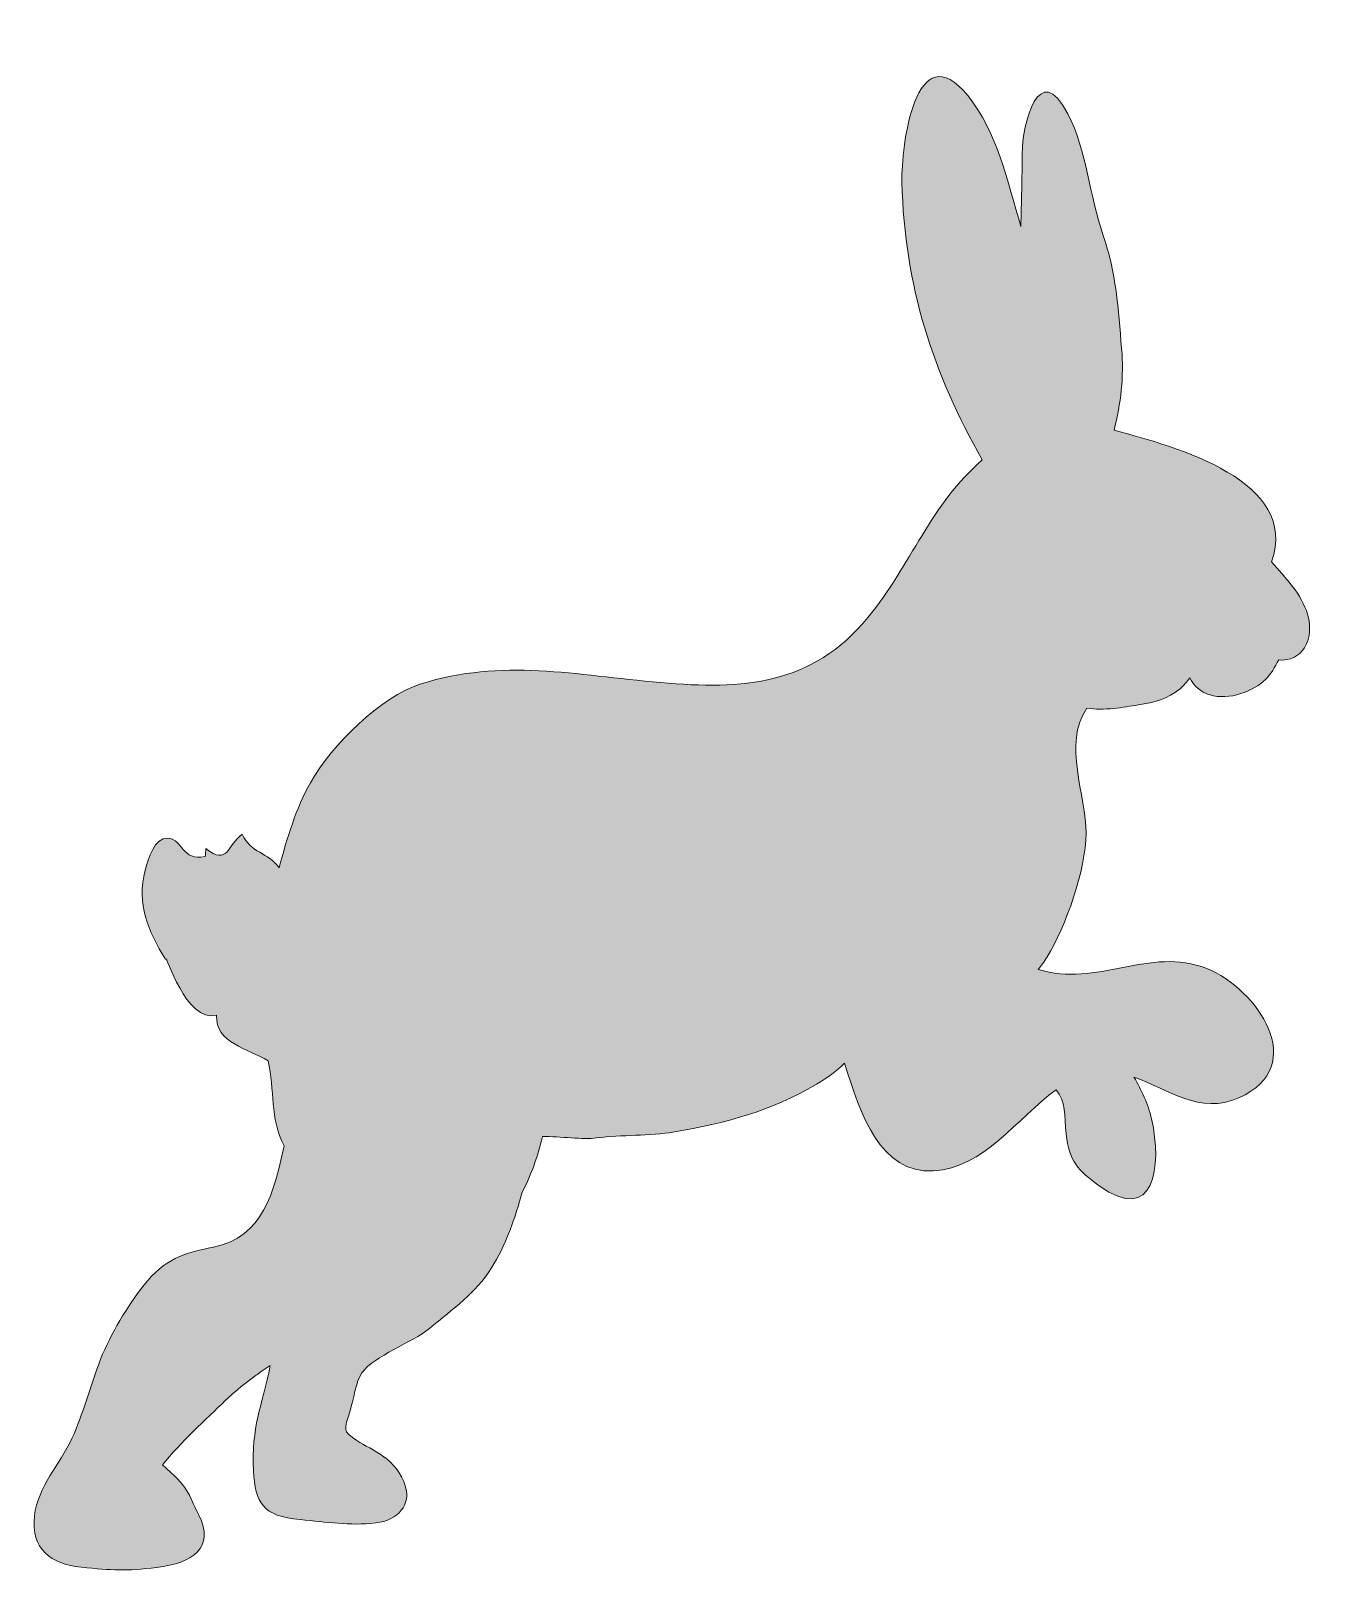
# Model space of a CAD drawing. Header units: inches. Extents: x -2 to 737, y -1000 to -384.
# Drawn here: x 658.5 to 735.8, y -999.1 to -906.3 of the extents above; entities that cross this region are included whole.
import ezdxf

# ---------------------------------------------------------------- set-up
doc = ezdxf.new("R2010")
doc.units = ezdxf.units.IN
doc.header["$MEASUREMENT"] = 0
doc.layers.add('Layer 1', color=7, linetype='Continuous')

# ---------------------------------------------------------------- blocks, each defined once
blk = doc.blocks.new('block 16')
at = {"layer": 'Layer 1', "true_color": 0x010101}
h = blk.add_hatch(color=178, dxfattribs=at)
h.dxf.hatch_style = 2
edge = h.paths.add_edge_path()
edge.add_spline(control_points=[(735.37, -941.459), (735.028, -940.285), (734.043, -939.246), (733.201, -938.299), (734.924, -933.439), (727.543, -931.386), (723.716, -930.378), (724.118, -928.781), (724.327, -927.164), (724.175, -925.452), (723.962, -923.072), (723.852, -920.865), (723.071, -918.661), (722.207, -916.228), (722.12, -913.613), (720.936, -911.326), (719.197, -907.963), (718.196, -911.945), (718.186, -913.722), (718.18, -915.187), (718.143, -916.649), (718.108, -918.111), (717.302, -915.354), (716.65, -912.385), (714.924, -910.249), (711.753, -906.332), (710.893, -913.36), (710.944, -915.426), (711.101, -921.808), (712.849, -926.968), (715.784, -932.17), (712.708, -934.791), (711.478, -938.509), (708.9, -941.649), (705.527, -945.755), (701.37, -946.01), (696.413, -945.573), (691.271, -945.12), (686.873, -944.106), (681.97, -945.656), (679.552, -946.421), (676.641, -949.295), (675.33, -951.597), (674.464, -953.122), (673.915, -954.948), (673.443, -956.717), (672.816, -955.802), (671.701, -955.83), (671.22, -954.7), (670.304, -955.353), (670.383, -956.626), (669.034, -955.561), (669.022, -955.719), (669.009, -955.88), (668.981, -956.038), (667.592, -956.355), (667.668, -955.011), (666.742, -954.935), (665.942, -954.873), (665.562, -956.169), (665.376, -956.871), (664.849, -958.876), (665.545, -960.541), (666.601, -962.22), (666.66, -961.872), (667.8, -966.079), (669.674, -965.589), (669.606, -967.304), (671.573, -967.594), (672.775, -968.341), (673.201, -970.13), (672.852, -971.765), (673.749, -973.464), (673.113, -976.267), (672.496, -978.954), (669.485, -979.555), (667.721, -979.912), (666.524, -980.29), (665.312, -981.834), (664.258, -983.182), (663.319, -984.729), (662.695, -986.304), (662.072, -987.875), (661.669, -989.554), (660.961, -991.086), (660.249, -992.63), (658.904, -993.987), (658.709, -995.741), (658.489, -997.739), (659.691, -998.642), (661.53, -998.827), (663.394, -999.016), (664.214, -999.069), (666.066, -998.845), (668.252, -998.58), (669.577, -997.646), (668.605, -995.691), (667.946, -994.373), (667.987, -993.975), (666.411, -992.668), (667.473, -991.336), (669.075, -989.885), (670.203, -988.8), (670.99, -988.046), (671.927, -987.337), (672.908, -986.676), (672.407, -989.16), (671.759, -990.385), (671.898, -993.015), (671.998, -994.964), (672.446, -995.759), (674.709, -995.965), (676.323, -996.111), (677.663, -996.344), (679.256, -996.163), (680.658, -996.01), (681.376, -995.018), (681.051, -993.985), (680.54, -992.261), (679.046, -991.809), (678.119, -991.2), (677.235, -990.622), (677.351, -990.571), (677.719, -989.408), (677.906, -988.808), (678.076, -987.6), (678.416, -987.131), (679.168, -986.092), (681.439, -985.322), (682.497, -984.449), (683.968, -983.233), (685.223, -982.38), (686.233, -980.804), (687.024, -979.57), (687.711, -977.7), (688.077, -976.255), (688.569, -975.316), (689.028, -974.113), (689.294, -972.905), (690.38, -972.883), (691.737, -973.094), (692.556, -972.985), (694.111, -972.782), (695.695, -972.885), (697.245, -972.624), (700.325, -972.105), (703.038, -971.368), (705.794, -969.755), (706.481, -969.351), (707.013, -968.955), (707.489, -968.486), (708.436, -971.563), (709.63, -975.134), (712.855, -974.971), (715.822, -974.819), (717.888, -971.806), (720.239, -970.082), (720.803, -970.765), (720.731, -971.616), (720.835, -972.753), (720.986, -974.359), (721.563, -974.951), (722.816, -975.86), (726.157, -978.283), (726.622, -974.697), (725.977, -971.836), (725.772, -970.925), (725.362, -970.12), (724.919, -969.324), (726.982, -970.057), (728.897, -971.62), (731.234, -970.571), (735.538, -968.639), (732.323, -963.996), (729.3, -962.788), (725.864, -961.413), (722.659, -963.968), (719.15, -962.836), (719.342, -962.61), (719.515, -962.367), (719.669, -962.116), (720.831, -960.215), (722.013, -956.859), (722.034, -954.646), (722.052, -952.362), (720.6, -949.255), (722.076, -947.117), (723.108, -947.26), (724.286, -947.067), (725.18, -946.912), (726.157, -946.744), (726.91, -946.593), (727.712, -945.926), (727.924, -945.753), (728.103, -945.519), (728.28, -945.284), (728.784, -946.329), (730.027, -946.678), (731.363, -946.228), (732.719, -945.771), (733.167, -945.113), (733.636, -944.201), (734.99, -944.351), (735.831, -943.026), (735.37, -941.459)], knot_values=[0, 0, 0, 0, 1, 1, 1, 2, 2, 2, 3, 3, 3, 4, 4, 4, 5, 5, 5, 6, 6, 6, 7, 7, 7, 8, 8, 8, 9, 9, 9, 10, 10, 10, 11, 11, 11, 12, 12, 12, 13, 13, 13, 14, 14, 14, 15, 15, 15, 16, 16, 16, 17, 17, 17, 18, 18, 18, 19, 19, 19, 20, 20, 20, 21, 21, 21, 22, 22, 22, 23, 23, 23, 24, 24, 24, 25, 25, 25, 26, 26, 26, 27, 27, 27, 28, 28, 28, 29, 29, 29, 30, 30, 30, 31, 31, 31, 32, 32, 32, 33, 33, 33, 34, 34, 34, 35, 35, 35, 36, 36, 36, 37, 37, 37, 38, 38, 38, 39, 39, 39, 40, 40, 40, 41, 41, 41, 42, 42, 42, 43, 43, 43, 44, 44, 44, 45, 45, 45, 46, 46, 46, 47, 47, 47, 48, 48, 48, 49, 49, 49, 50, 50, 50, 51, 51, 51, 52, 52, 52, 53, 53, 53, 54, 54, 54, 55, 55, 55, 56, 56, 56, 57, 57, 57, 58, 58, 58, 59, 59, 59, 60, 60, 60, 61, 61, 61, 62, 62, 62, 63, 63, 63, 64, 64, 64, 65, 65, 65, 66, 66, 66, 67, 67, 67, 68, 68, 68, 68], degree=3, periodic=1)
at = {"layer": 'Layer 1', "lineweight": 0}
blk.add_open_spline([(735.37, -941.459), (735.028, -940.285), (734.043, -939.246), (733.201, -938.299), (734.924, -933.439), (727.543, -931.386), (723.716, -930.378), (724.118, -928.781), (724.327, -927.164), (724.175, -925.452), (723.962, -923.072), (723.852, -920.865), (723.071, -918.661), (722.207, -916.228), (722.12, -913.613), (720.936, -911.326), (719.197, -907.963), (718.196, -911.945), (718.186, -913.722), (718.18, -915.187), (718.143, -916.649), (718.108, -918.111), (717.302, -915.354), (716.65, -912.385), (714.924, -910.249), (711.753, -906.332), (710.893, -913.36), (710.944, -915.426), (711.101, -921.808), (712.849, -926.968), (715.784, -932.17), (712.708, -934.791), (711.478, -938.509), (708.9, -941.649), (705.527, -945.755), (701.37, -946.01), (696.413, -945.573), (691.271, -945.12), (686.873, -944.106), (681.97, -945.656), (679.552, -946.421), (676.641, -949.295), (675.33, -951.597), (674.464, -953.122), (673.915, -954.948), (673.443, -956.717), (672.816, -955.802), (671.701, -955.83), (671.22, -954.7), (670.304, -955.353), (670.383, -956.626), (669.034, -955.561), (669.022, -955.719), (669.009, -955.88), (668.981, -956.038), (667.592, -956.355), (667.668, -955.011), (666.742, -954.935), (665.942, -954.873), (665.562, -956.169), (665.376, -956.871), (664.849, -958.876), (665.545, -960.541), (666.601, -962.22), (666.66, -961.872), (667.8, -966.079), (669.674, -965.589), (669.606, -967.304), (671.573, -967.594), (672.775, -968.341), (673.201, -970.13), (672.852, -971.765), (673.749, -973.464), (673.113, -976.267), (672.496, -978.954), (669.485, -979.555), (667.721, -979.912), (666.524, -980.29), (665.312, -981.834), (664.258, -983.182), (663.319, -984.729), (662.695, -986.304), (662.072, -987.875), (661.669, -989.554), (660.961, -991.086), (660.249, -992.63), (658.904, -993.987), (658.709, -995.741), (658.489, -997.739), (659.691, -998.642), (661.53, -998.827), (663.394, -999.016), (664.214, -999.069), (666.066, -998.845), (668.252, -998.58), (669.577, -997.646), (668.605, -995.691), (667.946, -994.373), (667.987, -993.975), (666.411, -992.668), (667.473, -991.336), (669.075, -989.885), (670.203, -988.8), (670.99, -988.046), (671.927, -987.337), (672.908, -986.676), (672.407, -989.16), (671.759, -990.385), (671.898, -993.015), (671.998, -994.964), (672.446, -995.759), (674.709, -995.965), (676.323, -996.111), (677.663, -996.344), (679.256, -996.163), (680.658, -996.01), (681.376, -995.018), (681.051, -993.985), (680.54, -992.261), (679.046, -991.809), (678.119, -991.2), (677.235, -990.622), (677.351, -990.571), (677.719, -989.408), (677.906, -988.808), (678.076, -987.6), (678.416, -987.131), (679.168, -986.092), (681.439, -985.322), (682.497, -984.449), (683.968, -983.233), (685.223, -982.38), (686.233, -980.804), (687.024, -979.57), (687.711, -977.7), (688.077, -976.255), (688.569, -975.316), (689.028, -974.113), (689.294, -972.905), (690.38, -972.883), (691.737, -973.094), (692.556, -972.985), (694.111, -972.782), (695.695, -972.885), (697.245, -972.624), (700.325, -972.105), (703.038, -971.368), (705.794, -969.755), (706.481, -969.351), (707.013, -968.955), (707.489, -968.486), (708.436, -971.563), (709.63, -975.134), (712.855, -974.971), (715.822, -974.819), (717.888, -971.806), (720.239, -970.082), (720.803, -970.765), (720.731, -971.616), (720.835, -972.753), (720.986, -974.359), (721.563, -974.951), (722.816, -975.86), (726.157, -978.283), (726.622, -974.697), (725.977, -971.836), (725.772, -970.925), (725.362, -970.12), (724.919, -969.324), (726.982, -970.057), (728.897, -971.62), (731.234, -970.571), (735.538, -968.639), (732.323, -963.996), (729.3, -962.788), (725.864, -961.413), (722.659, -963.968), (719.15, -962.836), (719.342, -962.61), (719.515, -962.367), (719.669, -962.116), (720.831, -960.215), (722.013, -956.859), (722.034, -954.646), (722.052, -952.362), (720.6, -949.255), (722.076, -947.117), (723.108, -947.26), (724.286, -947.067), (725.18, -946.912), (726.157, -946.744), (726.91, -946.593), (727.712, -945.926), (727.924, -945.753), (728.103, -945.519), (728.28, -945.284), (728.784, -946.329), (730.027, -946.678), (731.363, -946.228), (732.719, -945.771), (733.167, -945.113), (733.636, -944.201), (734.99, -944.351), (735.831, -943.026), (735.37, -941.459)], degree=3, knots=[0, 0, 0, 0, 1, 1, 1, 2, 2, 2, 3, 3, 3, 4, 4, 4, 5, 5, 5, 6, 6, 6, 7, 7, 7, 8, 8, 8, 9, 9, 9, 10, 10, 10, 11, 11, 11, 12, 12, 12, 13, 13, 13, 14, 14, 14, 15, 15, 15, 16, 16, 16, 17, 17, 17, 18, 18, 18, 19, 19, 19, 20, 20, 20, 21, 21, 21, 22, 22, 22, 23, 23, 23, 24, 24, 24, 25, 25, 25, 26, 26, 26, 27, 27, 27, 28, 28, 28, 29, 29, 29, 30, 30, 30, 31, 31, 31, 32, 32, 32, 33, 33, 33, 34, 34, 34, 35, 35, 35, 36, 36, 36, 37, 37, 37, 38, 38, 38, 39, 39, 39, 40, 40, 40, 41, 41, 41, 42, 42, 42, 43, 43, 43, 44, 44, 44, 45, 45, 45, 46, 46, 46, 47, 47, 47, 48, 48, 48, 49, 49, 49, 50, 50, 50, 51, 51, 51, 52, 52, 52, 53, 53, 53, 54, 54, 54, 55, 55, 55, 56, 56, 56, 57, 57, 57, 58, 58, 58, 59, 59, 59, 60, 60, 60, 61, 61, 61, 62, 62, 62, 63, 63, 63, 64, 64, 64, 65, 65, 65, 66, 66, 66, 67, 67, 67, 68, 68, 68, 68], dxfattribs=at)

msp = doc.modelspace()

# ---------------------------------------------------------------- block references
at = {"layer": 'Layer 1'}
msp.add_blockref('block 16', (0, 0), dxfattribs=at)

doc.saveas('drawing.dxf')
